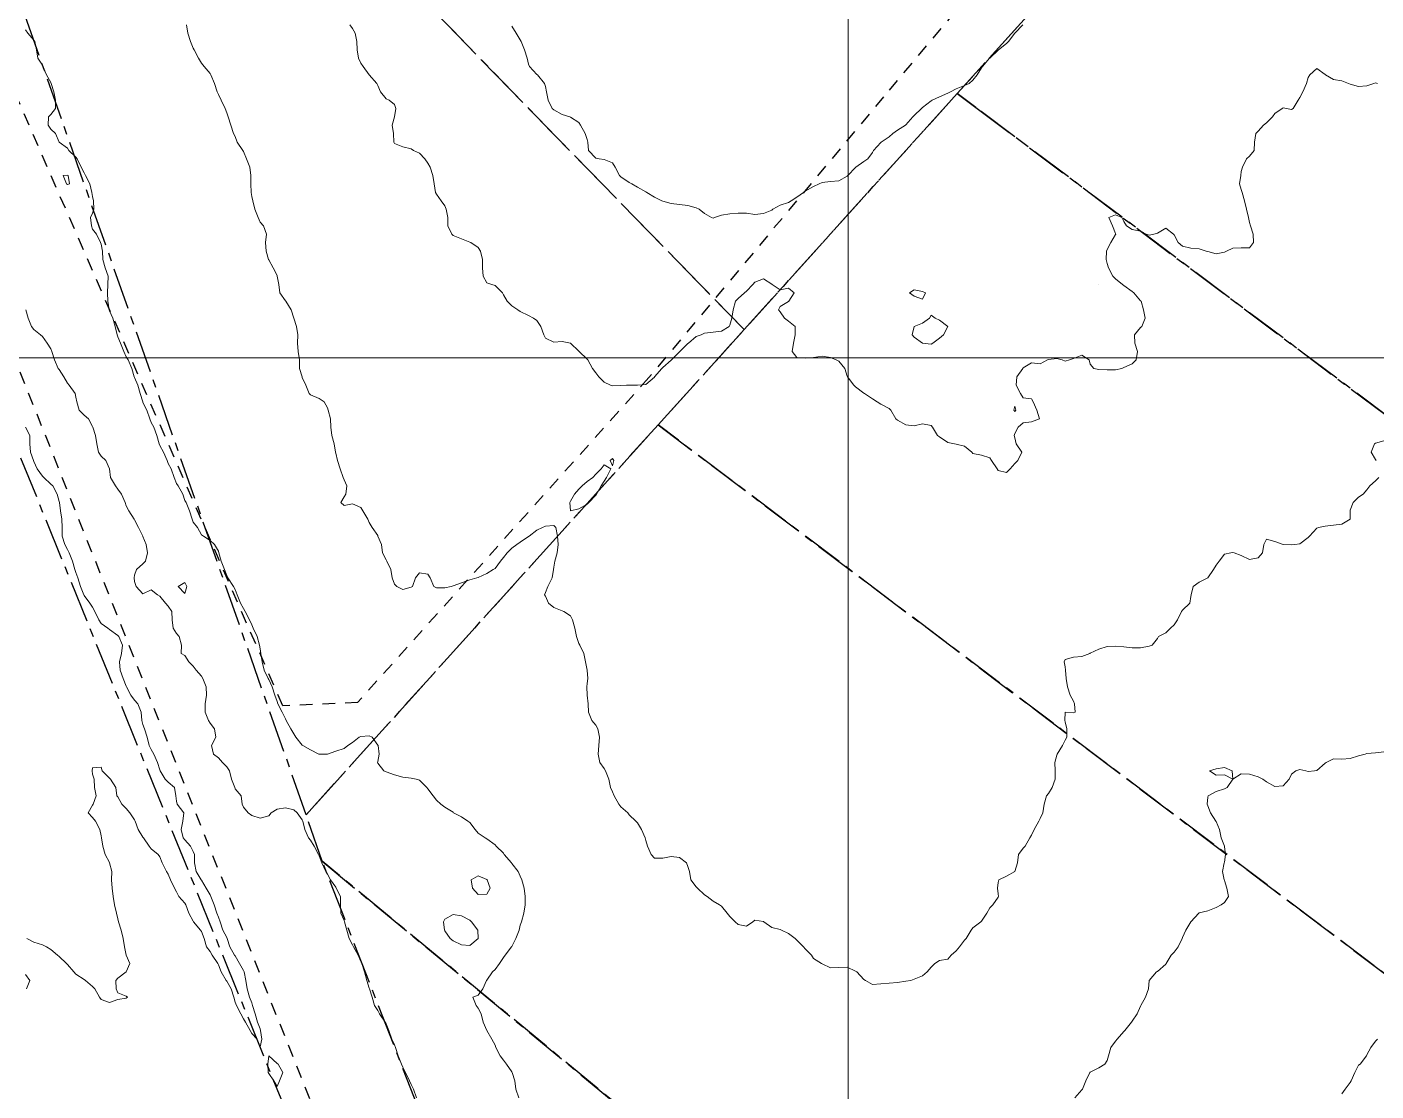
# Model space of a CAD drawing. Header units: centimetres. Extents: x 0 to 642158, y -847 to 649707.
# Drawn here: x 617417.8 to 617498.3, y 620343.6 to 620407.1 of the extents above; entities that cross this region are included whole.
import ezdxf

# ---------------------------------------------------------------- set-up
doc = ezdxf.new("R2010")
doc.units = ezdxf.units.CM
doc.header["$MEASUREMENT"] = 0
doc.linetypes.add('CENTERX2', pattern=[4, 2.5, -0.5, 0.5, -0.5])
doc.linetypes.add('JIS_02_0.7', pattern=[1.35, 0.75, -0.6])
for name, color, linetype, lineweight in [('MEV_grille', 254, 'Continuous', 9), ('WAL_parcellaire agricole', 7, 'JIS_02_0.7', 25), ('WAL_topographie 0.5', 253, 'Continuous', 20)]:
    doc.layers.add(name, color=color, linetype=linetype, lineweight=lineweight)
doc.layers.add('SPW_parcellaire cadastral', color=7, linetype='CENTERX2', lineweight=25, true_color=0xff0542)

# ---------------------------------------------------------------- blocks, each defined once
blk = doc.blocks.new('*U114')
at = {"layer": 'MEV_grille', "transparency": 33554687}
blk.add_lwpolyline([(-1338.461, 0), (1338.461, 0)], dxfattribs=at)
blk = doc.blocks.new('*U115')
at = {"layer": 'MEV_grille', "color": 0, "linetype": 'ByBlock', "lineweight": -2, "transparency": 16777216}
blk.add_blockref('*U114', (0, -2000), dxfattribs=at)
blk = doc.blocks.new('*U112')
at = {"layer": 'MEV_grille', "transparency": 33554687}
blk.add_lwpolyline([(0, 1825.476), (0, -1825.476)], dxfattribs=at)
blk = doc.blocks.new('*U113')
at = {"layer": 'MEV_grille', "color": 0, "linetype": 'ByBlock', "lineweight": -2, "transparency": 16777216}
blk.add_blockref('*U112', (2100, 0), dxfattribs=at)

msp = doc.modelspace()

# ---------------------------------------------------------------- linework, layer by layer
at = {"layer": 'SPW_parcellaire cadastral'}
for points in [[(617560.782, 620525.328), (617557.046, 620517.316), (617554.808, 620512.518), (617548.496, 620498.98), (617544.462, 620490.33), (617543.472, 620488.206), (617547.148, 620484.927), (617536.889, 620473.563), (617523.736, 620458.995), (617518.036, 620452.681), (617503.354, 620436.418), (617499.014, 620431.611), (617495.663, 620427.899), (617473.311, 620403.141), (617460.602, 620389.063), (617403.797, 620447.392)], [(617370.439, 620449.596), (617390.157, 620431.516), (617394.877, 620437.01), (617463.522, 620267.972), (617460.938, 620270.103), (617458.111, 620272.172), (617388.083, 620323.22), (617336.322, 620428.419), (617370.439, 620449.596)], [(617455.472, 620383.38), (617434.483, 620360.131), (617403.797, 620447.392), (617460.602, 620389.063), (617455.472, 620383.38)], [(617473.311, 620403.141), (617495.663, 620427.899), (617553.905, 620386.867), (617565.363, 620379.033), (617556.221, 620361.839), (617550.98, 620363.149), (617549.866, 620361.09), (617540.015, 620365.386), (617537.686, 620362.093), (617534.339, 620357.357), (617474.419, 620402.314), (617473.311, 620403.141)], [(617539.028, 620333.591), (617533.295, 620324.599), (617455.472, 620383.38), (617460.602, 620389.063), (617473.311, 620403.141), (617474.419, 620402.314), (617534.339, 620357.357), (617549.13, 620346.249), (617558.297, 620339.364), (617565.832, 620333.721), (617568.576, 620331.663), (617567.169, 620328.01), (617556.637, 620332.124), (617556.827, 620333.243), (617554.533, 620334.153), (617544.005, 620341.558), (617539.028, 620333.591)], [(617549.638, 620283.622), (617539.759, 620287.64), (617539.202, 620286.808), (617532.821, 620291.861), (617515.569, 620305.041), (617509.066, 620296.602), (617498.175, 620305.589), (617435.448, 620357.349), (617434.483, 620360.131), (617455.472, 620383.38), (617533.295, 620324.599), (617543.101, 620317.394), (617549.718, 620312.395), (617558.303, 620305.847), (617556.887, 620302.217), (617549.638, 620283.622)], [(617498.175, 620305.589), (617482.458, 620269.605), (617467.27, 620275.569), (617435.448, 620357.349), (617498.175, 620305.589)]]:
    msp.add_lwpolyline(points, dxfattribs=at)
at = {"layer": 'WAL_parcellaire agricole'}
for points in [[(617576.029, 620562.712), (617540.913, 620492.708), (617531.415, 620478.457), (617521.666, 620466.831), (617497.92, 620436.954), (617493.171, 620431.828), (617468.924, 620402.951), (617454.927, 620386.199), (617437.554, 620366.822), (617433.096, 620366.614), (617410.173, 620419.069)], [(617345.425, 620409.686), (617336.923, 620427.435), (617377.919, 620453.44), (617387.044, 620457.816), (617398.921, 620432.942), (617447.936, 620309.949), (617455.438, 620286.575), (617451.439, 620281.95), (617435.938, 620289.948), (617410.936, 620306.945), (617389.934, 620324.942), (617373.931, 620353.94), (617361.178, 620378.688), (617345.425, 620409.686)]]:
    msp.add_lwpolyline(points, dxfattribs=at)
at = {"layer": 'WAL_topographie 0.5'}
for points in [[(617427.353, 620407.25), (617427.43, 620406.75), (617427.587, 620406.25), (617427.75, 620405.855), (617427.803, 620405.75), (617428.064, 620405.25), (617428.25, 620404.954), (617428.395, 620404.75), (617428.75, 620404.328), (617428.799, 620404.25), (617429.014, 620403.75), (617429.171, 620403.25), (617429.25, 620403.083), (617429.42, 620402.75), (617429.663, 620402.25), (617429.75, 620402), (617429.842, 620401.75), (617430, 620401.25), (617430.15, 620400.75), (617430.25, 620400.575), (617430.377, 620400.25), (617430.717, 620399.75), (617430.75, 620399.685), (617430.935, 620399.25), (617431.117, 620398.75), (617431.192, 620398.25), (617431.179, 620397.75), (617431.21, 620397.25), (617431.25, 620397), (617431.295, 620396.75), (617431.429, 620396.25), (617431.612, 620395.75), (617431.75, 620395.475), (617431.937, 620395.25), (617432.12, 620394.75), (617432.053, 620394.25), (617432.095, 620393.75), (617432.238, 620393.25), (617432.25, 620393.221), (617432.517, 620392.75), (617432.75, 620392.283), (617432.762, 620392.25), (617432.861, 620391.75), (617432.923, 620391.25), (617433.25, 620390.778), (617433.279, 620390.75), (617433.583, 620390.25), (617433.75, 620389.75), (617433.75, 620389.75), (617433.909, 620389.25), (617433.995, 620388.75), (617433.973, 620388.25), (617434.016, 620387.75), (617434.08, 620387.25), (617434.094, 620386.75), (617434.238, 620386.25), (617434.25, 620386.212), (617434.472, 620385.75), (617434.663, 620385.25), (617434.75, 620385.17), (617435.25, 620384.954), (617435.555, 620384.75), (617435.75, 620384.4), (617435.788, 620384.25), (617435.928, 620383.75), (617435.952, 620383.25), (617436.011, 620382.75), (617436.162, 620382.25), (617436.229, 620381.75), (617436.25, 620381.687), (617436.351, 620381.25), (617436.505, 620380.75), (617436.7, 620380.25), (617436.75, 620380.107), (617436.901, 620379.75), (617436.845, 620379.25), (617436.75, 620379.096), (617436.545, 620378.75), (617436.75, 620378.577), (617437.25, 620378.679), (617437.75, 620378.456), (617437.863, 620378.25), (617438.153, 620377.75), (617438.25, 620377.562), (617438.422, 620377.25), (617438.75, 620376.775), (617438.763, 620376.75), (617438.973, 620376.25), (617439.036, 620375.75), (617439.25, 620375.33), (617439.297, 620375.25), (617439.524, 620374.75), (617439.605, 620374.25), (617439.75, 620373.875), (617439.886, 620373.75), (617440.25, 620373.56), (617440.75, 620373.694), (617440.833, 620373.75), (617441.009, 620374.25), (617441.25, 620374.554), (617441.75, 620374.472), (617441.879, 620374.25), (617442.094, 620373.75), (617442.25, 620373.654), (617442.75, 620373.664), (617443.125, 620373.75), (617443.25, 620373.776), (617443.75, 620373.95), (617444.25, 620374.129), (617444.655, 620374.25), (617444.75, 620374.283), (617445.25, 620374.515), (617445.64, 620374.75), (617445.75, 620374.823), (617446.072, 620375.25), (617446.25, 620375.47), (617446.466, 620375.75), (617446.75, 620376.018), (617447.04, 620376.25), (617447.25, 620376.385), (617447.75, 620376.722), (617447.791, 620376.75), (617448.25, 620377.107), (617448.576, 620377.25), (617448.75, 620377.345), (617449.25, 620377.383), (617449.368, 620377.25), (617449.478, 620376.75), (617449.521, 620376.25), (617449.462, 620375.75), (617449.308, 620375.25), (617449.25, 620374.886), (617449.228, 620374.75), (617449.147, 620374.25), (617448.9, 620373.75), (617448.75, 620373.375), (617448.704, 620373.25), (617448.75, 620373.159), (617448.93, 620372.75), (617449.25, 620372.492), (617449.75, 620372.298), (617449.857, 620372.25), (617450.25, 620371.988), (617450.369, 620371.75), (617450.5, 620371.25), (617450.599, 620370.75), (617450.75, 620370.344), (617450.8, 620370.25), (617451.04, 620369.75), (617451.144, 620369.25), (617451.25, 620368.75), (617451.25, 620368.75), (617451.292, 620368.25), (617451.25, 620367.95), (617451.221, 620367.75), (617451.25, 620367.25), (617451.25, 620367.25), (617451.293, 620366.75), (617451.313, 620366.25), (617451.516, 620365.75), (617451.75, 620365.462), (617451.878, 620365.25), (617451.978, 620364.75), (617451.935, 620364.25), (617451.893, 620363.75), (617452.007, 620363.25), (617452.25, 620362.89), (617452.338, 620362.75), (617452.539, 620362.25), (617452.638, 620361.75), (617452.75, 620361.5), (617452.862, 620361.25), (617453.132, 620360.75), (617453.25, 620360.609), (617453.661, 620360.25), (617453.75, 620360.131), (617454.15, 620359.75), (617454.25, 620359.645), (617454.477, 620359.25), (617454.703, 620358.75), (617454.75, 620358.583), (617454.836, 620358.25), (617455.062, 620357.75), (617455.25, 620357.543), (617455.75, 620357.533), (617456.25, 620357.646), (617456.75, 620357.57), (617457.157, 620357.25), (617457.25, 620357.046), (617457.355, 620356.75), (617457.427, 620356.25), (617457.75, 620355.82), (617457.818, 620355.75), (617458.25, 620355.36), (617458.405, 620355.25), (617458.75, 620354.98), (617459.136, 620354.75), (617459.25, 620354.674), (617459.6, 620354.25), (617459.75, 620354.056), (617460.067, 620353.75), (617460.25, 620353.588), (617460.75, 620353.477), (617461.125, 620353.75), (617461.25, 620353.837), (617461.75, 620353.767), (617461.778, 620353.75), (617462.25, 620353.396), (617462.75, 620353.29), (617462.833, 620353.25), (617463.25, 620353.053), (617463.647, 620352.75), (617463.75, 620352.65), (617464.137, 620352.25), (617464.25, 620352.133), (617464.621, 620351.75), (617464.75, 620351.56), (617465.214, 620351.25), (617465.25, 620351.231), (617465.75, 620351), (617466.25, 620351.015), (617466.75, 620351.03), (617467.25, 620350.789), (617467.327, 620350.75), (617467.75, 620350.291), (617467.84, 620350.25), (617468.25, 620350), (617468.75, 620350.042), (617469.25, 620350.077), (617469.75, 620350.117), (617470.25, 620350.194), (617470.536, 620350.25), (617470.75, 620350.315), (617471.25, 620350.51), (617471.511, 620350.75), (617471.75, 620351.039), (617471.972, 620351.25), (617472.25, 620351.429), (617472.75, 620351.523), (617472.95, 620351.75), (617473.25, 620352.018), (617473.441, 620352.25), (617473.75, 620352.639), (617473.836, 620352.75), (617474.136, 620353.25), (617474.25, 620353.388), (617474.727, 620353.75), (617474.75, 620353.774), (617475.073, 620354.25), (617475.25, 620354.573), (617475.438, 620354.75), (617475.75, 620355.204), (617475.772, 620355.25), (617475.75, 620355.417), (617475.716, 620355.75), (617475.75, 620356.083), (617475.792, 620356.25), (617476.25, 620356.462), (617476.75, 620356.75), (617476.75, 620356.75), (617476.903, 620357.25), (617476.958, 620357.75), (617477.25, 620358.139), (617477.368, 620358.25), (617477.639, 620358.75), (617477.75, 620358.91), (617477.91, 620359.25), (617478.171, 620359.75), (617478.25, 620359.911), (617478.411, 620360.25), (617478.5, 620360.75), (617478.64, 620361.25), (617478.75, 620361.391), (617478.98, 620361.75), (617479.159, 620362.25), (617479.155, 620362.75), (617479.14, 620363.25), (617479.25, 620363.673), (617479.272, 620363.75), (617479.59, 620364.25), (617479.75, 620364.57), (617479.855, 620364.75), (617479.844, 620365.25), (617479.75, 620365.667), (617479.733, 620365.75), (617479.75, 620366.25), (617479.75, 620366.25), (617479.75, 620366.25), (617480.25, 620366.214), (617480.35, 620366.25), (617480.315, 620366.75), (617480.25, 620366.9), (617480.056, 620367.25), (617479.892, 620367.75), (617479.81, 620368.25), (617479.779, 620368.75), (617479.75, 620368.95), (617479.694, 620369.25), (617479.75, 620369.387), (617480.25, 620369.529), (617480.75, 620369.557), (617481.215, 620369.75), (617481.25, 620369.759), (617481.75, 620370.011), (617482.25, 620370.162), (617482.75, 620370.175), (617483.25, 620370.138), (617483.75, 620370.077), (617484.25, 620370.083), (617484.75, 620370.176), (617484.932, 620370.25), (617485.25, 620370.639), (617485.309, 620370.75), (617485.75, 620370.977), (617486.04, 620371.25), (617486.25, 620371.453), (617486.448, 620371.75), (617486.693, 620372.25), (617486.75, 620372.326), (617487.187, 620372.75), (617487.25, 620373.15), (617487.262, 620373.25), (617487.379, 620373.75), (617487.75, 620374), (617488.25, 620374.25), (617488.25, 620374.25), (617488.592, 620374.75), (617488.75, 620375.015), (617488.924, 620375.25), (617489.25, 620375.667), (617489.625, 620375.75), (617489.75, 620375.772), (617489.833, 620375.75), (617490.25, 620375.589), (617490.75, 620375.347), (617491.25, 620375.454), (617491.51, 620375.75), (617491.597, 620376.25), (617491.75, 620376.555), (617492.25, 620376.417), (617492.75, 620376.25), (617492.75, 620376.25), (617493.25, 620376.23), (617493.45, 620376.25), (617493.75, 620376.287), (617494.25, 620376.659), (617494.325, 620376.75), (617494.75, 620377.222), (617494.85, 620377.25), (617495.25, 620377.33), (617495.75, 620377.391), (617496.25, 620377.466), (617496.75, 620377.75), (617496.738, 620378.25), (617496.75, 620378.292), (617496.927, 620378.75), (617497.25, 620379.073), (617497.512, 620379.25), (617497.75, 620379.5), (617497.917, 620379.75), (617498.25, 620380.036), (617498.458, 620380.25)], [(617437.092, 620407.25), (617437.25, 620407.025), (617437.411, 620406.75), (617437.509, 620406.25), (617437.521, 620405.75), (617437.6, 620405.25), (617437.75, 620404.95), (617437.88, 620404.75), (617438.25, 620404.25), (617438.25, 620404.25), (617438.707, 620403.75), (617438.75, 620403.625), (617438.912, 620403.25), (617439.25, 620402.833), (617439.442, 620402.75), (617439.75, 620402.483), (617439.826, 620402.25), (617439.75, 620401.75), (617439.75, 620401.75), (617439.618, 620401.25), (617439.691, 620400.75), (617439.71, 620400.25), (617439.75, 620400.167), (617440.25, 620399.959), (617440.75, 620399.843), (617440.882, 620399.75), (617441.25, 620399.587), (617441.565, 620399.25), (617441.75, 620398.993), (617441.873, 620398.75), (617442.038, 620398.25), (617442.113, 620397.75), (617442.194, 620397.25), (617442.25, 620397.133), (617442.531, 620396.75), (617442.75, 620396.44), (617442.842, 620396.25), (617442.928, 620395.75), (617442.939, 620395.25), (617443.164, 620394.75), (617443.25, 620394.675), (617443.75, 620394.47), (617444.25, 620394.286), (617444.298, 620394.25), (617444.75, 620393.962), (617444.885, 620393.75), (617445, 620393.25), (617444.992, 620392.75), (617445.031, 620392.25), (617445.25, 620391.861), (617445.55, 620391.75), (617445.75, 620391.693), (617446.193, 620391.25), (617446.25, 620391.145), (617446.464, 620390.75), (617446.75, 620390.48), (617447.104, 620390.25), (617447.25, 620390.15), (617447.75, 620389.898), (617448.036, 620389.75), (617448.25, 620389.614), (617448.479, 620389.25), (617448.662, 620388.75), (617448.75, 620388.544), (617449.25, 620388.31), (617449.75, 620388.344), (617450.25, 620388.25), (617450.25, 620388.25), (617450.75, 620387.77), (617450.773, 620387.75), (617451.25, 620387.294), (617451.276, 620387.25), (617451.562, 620386.75), (617451.75, 620386.489), (617451.933, 620386.25), (617452.25, 620385.922), (617452.635, 620385.75), (617452.75, 620385.713), (617453.25, 620385.731), (617453.583, 620385.75), (617453.75, 620385.758), (617454.25, 620385.757), (617454.75, 620385.788), (617455.25, 620386.222), (617455.262, 620386.25), (617455.697, 620386.75), (617455.75, 620386.802), (617456.25, 620387.237), (617456.265, 620387.25), (617456.75, 620387.735), (617456.764, 620387.75), (617457.25, 620388.228), (617457.28, 620388.25), (617457.75, 620388.644), (617458.033, 620388.75), (617458.25, 620388.844), (617458.75, 620388.903), (617459.25, 620388.96), (617459.71, 620389.25), (617459.75, 620389.321), (617459.878, 620389.75), (617459.951, 620390.25), (617460.094, 620390.75), (617460.25, 620390.913), (617460.616, 620391.25), (617460.75, 620391.356), (617461.119, 620391.75), (617461.25, 620391.883), (617461.75, 620392.089), (617462.25, 620391.763), (617462.276, 620391.75), (617462.75, 620391.436), (617463.25, 620391.534), (617463.578, 620391.25), (617463.261, 620390.75), (617463.25, 620390.737), (617462.75, 620390.438), (617462.659, 620390.25), (617462.75, 620390.119), (617463.008, 620389.75), (617463.25, 620389.572), (617463.653, 620389.25), (617463.643, 620388.75), (617463.538, 620388.25), (617463.474, 620387.75), (617463.75, 620387.4), (617464.25, 620387.357), (617464.75, 620387.391), (617465.25, 620387.479), (617465.75, 620387.407), (617466.094, 620387.25), (617466.25, 620387.174), (617466.609, 620386.75), (617466.75, 620386.292), (617466.762, 620386.25), (617467.138, 620385.75), (617467.25, 620385.654), (617467.75, 620385.264), (617467.773, 620385.25), (617468.25, 620384.941), (617468.546, 620384.75), (617468.75, 620384.621), (617469.25, 620384.357), (617469.344, 620384.25), (617469.656, 620383.75), (617469.75, 620383.667), (617470.25, 620383.375), (617470.75, 620383.333), (617471.25, 620383.441), (617471.75, 620383.341), (617471.841, 620383.25), (617472.131, 620382.75), (617472.25, 620382.672), (617472.75, 620382.332), (617473.15, 620382.25), (617473.25, 620382.228), (617473.75, 620382.109), (617474.176, 620381.75), (617474.25, 620381.676), (617474.75, 620381.578), (617475.25, 620381.417), (617475.361, 620381.25), (617475.69, 620380.75), (617475.75, 620380.661), (617476.25, 620380.531), (617476.462, 620380.75), (617476.75, 620381.077), (617476.917, 620381.25), (617477.161, 620381.75), (617476.835, 620382.25), (617476.75, 620382.6), (617476.707, 620382.75), (617476.75, 620382.857), (617476.946, 620383.25), (617477.25, 620383.508), (617477.75, 620383.565), (617478.222, 620383.75), (617478.067, 620384.25), (617477.833, 620384.75), (617477.75, 620384.927), (617477.25, 620385), (617477.083, 620385.25), (617476.833, 620385.75), (617476.875, 620386.25), (617477.223, 620386.75), (617477.25, 620386.785), (617477.75, 620387.075), (617478.25, 620387.031), (617478.688, 620387.25), (617478.75, 620387.27), (617479.25, 620387.347), (617479.568, 620387.25), (617479.75, 620387.183), (617480, 620387.25), (617480.25, 620387.33), (617480.75, 620387.536), (617481.179, 620387.25), (617481.25, 620387), (617481.45, 620386.75), (617481.75, 620386.69), (617482.25, 620386.669), (617482.75, 620386.671), (617483.125, 620386.75), (617483.25, 620386.804), (617483.75, 620387.015), (617483.985, 620387.25), (617484.056, 620387.75), (617483.908, 620388.25), (617483.889, 620388.75), (617484.25, 620389.183), (617484.321, 620389.25), (617484.515, 620389.75), (617484.425, 620390.25), (617484.279, 620390.75), (617484.25, 620390.787), (617483.847, 620391.25), (617483.75, 620391.341), (617483.25, 620391.685), (617483.162, 620391.75), (617482.75, 620392.1), (617482.592, 620392.25), (617482.326, 620392.75), (617482.25, 620393), (617482.189, 620393.25), (617482.208, 620393.75), (617482.25, 620393.846), (617482.483, 620394.25), (617482.75, 620394.73), (617482.781, 620394.75), (617482.75, 620394.796), (617482.565, 620395.25), (617482.359, 620395.75), (617482.75, 620395.914), (617483.125, 620395.75), (617483.25, 620395.519), (617483.409, 620395.25), (617483.75, 620395.029), (617484.25, 620394.934), (617484.583, 620394.75), (617484.75, 620394.701), (617485.042, 620394.75), (617485.25, 620394.811), (617485.75, 620395.112), (617486.218, 620394.75), (617486.25, 620394.708), (617486.479, 620394.25), (617486.75, 620394.04), (617487.25, 620393.929), (617487.75, 620393.872), (617488.167, 620393.75), (617488.25, 620393.718), (617488.75, 620393.575), (617489.25, 620393.685), (617489.365, 620393.75), (617489.75, 620393.929), (617490.25, 620393.936), (617490.75, 620393.942), (617490.985, 620394.25), (617490.961, 620394.75), (617490.805, 620395.25), (617490.75, 620395.45), (617490.684, 620395.75), (617490.556, 620396.25), (617490.442, 620396.75), (617490.311, 620397.25), (617490.25, 620397.417), (617490.155, 620397.75), (617490.227, 620398.25), (617490.25, 620398.5), (617490.321, 620398.75), (617490.568, 620399.25), (617490.75, 620399.417), (617491.016, 620399.75), (617491.038, 620400.25), (617491.129, 620400.75), (617491.25, 620400.89), (617491.571, 620401.25), (617491.75, 620401.402), (617492.109, 620401.75), (617492.25, 620401.946), (617492.687, 620402.25), (617492.75, 620402.292), (617492.95, 620402.25), (617493.25, 620402.185), (617493.35, 620402.25), (617493.654, 620402.75), (617493.75, 620402.906), (617493.917, 620403.25), (617494.15, 620403.75), (617494.25, 620404.1), (617494.338, 620404.25), (617494.75, 620404.639), (617495.25, 620404.272), (617495.281, 620404.25), (617495.75, 620403.982), (617496.25, 620403.893), (617496.65, 620403.75), (617496.75, 620403.708), (617497.25, 620403.554), (617497.75, 620403.595), (617498.159, 620403.75), (617498.25, 620403.788), (617498.375, 620403.75)], [(617446.75, 620407.157), (617447.018, 620406.75), (617447.25, 620406.337), (617447.307, 620406.25), (617447.513, 620405.75), (617447.658, 620405.25), (617447.75, 620404.9), (617447.802, 620404.75), (617448.25, 620404.286), (617448.279, 620404.25), (617448.694, 620403.75), (617448.75, 620403.558), (617448.82, 620403.25), (617448.913, 620402.75), (617449.158, 620402.25), (617449.25, 620402.167), (617449.75, 620401.893), (617450.217, 620401.75), (617450.25, 620401.734), (617450.75, 620401.417), (617450.836, 620401.25), (617451.125, 620400.75), (617451.25, 620400.404), (617451.292, 620400.25), (617451.315, 620399.75), (617451.75, 620399.285), (617451.95, 620399.25), (617452.25, 620399.206), (617452.75, 620399), (617452.917, 620398.75), (617453.161, 620398.25), (617453.25, 620398.179), (617453.75, 620397.831), (617453.9, 620397.75), (617454.25, 620397.566), (617454.75, 620397.287), (617454.8, 620397.25), (617455.25, 620396.969), (617455.687, 620396.75), (617455.75, 620396.726), (617456.25, 620396.583), (617456.75, 620396.524), (617457.25, 620396.468), (617457.75, 620396.333), (617457.929, 620396.25), (617458.25, 620395.985), (617458.65, 620395.75), (617458.75, 620395.713), (617458.833, 620395.75), (617459.25, 620395.893), (617459.75, 620395.966), (617460.25, 620396.009), (617460.75, 620396.015), (617461.25, 620395.937), (617461.75, 620395.983), (617462.25, 620396.194), (617462.324, 620396.25), (617462.75, 620396.485), (617463.25, 620396.641), (617463.402, 620396.75), (617463.75, 620396.96), (617464.136, 620397.25), (617464.25, 620397.318), (617464.75, 620397.599), (617465.081, 620397.75), (617465.25, 620397.828), (617465.75, 620397.901), (617466.25, 620397.94), (617466.75, 620398.214), (617466.793, 620398.25), (617467.25, 620398.733), (617467.272, 620398.75), (617467.75, 620399.083), (617467.976, 620399.25), (617468.25, 620399.635), (617468.328, 620399.75), (617468.75, 620400.228), (617468.771, 620400.25), (617469.25, 620400.563), (617469.475, 620400.75), (617469.75, 620400.954), (617470.223, 620401.25), (617470.25, 620401.272), (617470.665, 620401.75), (617470.75, 620401.829), (617471.179, 620402.25), (617471.25, 620402.308), (617471.75, 620402.712), (617471.812, 620402.75), (617472.25, 620402.95), (617472.75, 620403.159), (617472.921, 620403.25), (617473.25, 620403.417), (617473.75, 620403.632), (617474.022, 620403.75), (617474.25, 620403.943), (617474.51, 620404.25), (617474.75, 620404.679), (617474.814, 620404.75), (617475.245, 620405.25), (617475.25, 620405.255), (617475.75, 620405.727), (617475.773, 620405.75), (617476.25, 620406.134), (617476.369, 620406.25), (617476.75, 620406.75), (617476.75, 620406.75), (617477.227, 620407.25)], [(617417.75, 620406.946), (617417.891, 620406.75), (617418.25, 620406.324), (617418.295, 620406.25), (617418.409, 620405.75), (617418.482, 620405.25), (617418.75, 620404.833), (617418.787, 620404.75), (617419, 620404.25), (617419.25, 620403.803), (617419.27, 620403.75), (617419.438, 620403.25), (617419.543, 620402.75), (617419.528, 620402.25), (617419.25, 620401.893), (617419.117, 620401.75), (617419.107, 620401.25), (617419.25, 620401.019), (617419.542, 620400.75), (617419.75, 620400.25), (617419.75, 620400.25), (617420.25, 620399.893), (617420.327, 620399.75), (617420.75, 620399.357), (617420.821, 620399.25), (617421.068, 620398.75), (617421.25, 620398.417), (617421.315, 620398.25), (617421.575, 620397.75), (617421.697, 620397.25), (617421.75, 620397), (617421.792, 620396.75), (617421.829, 620396.25), (617421.75, 620396), (617421.613, 620395.75), (617421.678, 620395.25), (617421.75, 620395.062), (617421.977, 620394.75), (617422.224, 620394.25), (617422.25, 620394.15), (617422.33, 620393.75), (617422.35, 620393.25), (617422.5, 620392.75), (617422.674, 620392.25), (617422.66, 620391.75), (617422.631, 620391.25), (617422.654, 620390.75), (617422.731, 620390.25), (617422.75, 620390.177), (617422.958, 620389.75), (617423.087, 620389.25), (617423.22, 620388.75), (617423.25, 620388.639), (617423.418, 620388.25), (617423.615, 620387.75), (617423.75, 620387.446), (617423.873, 620387.25), (617424.082, 620386.75), (617424.235, 620386.25), (617424.25, 620386.202), (617424.451, 620385.75), (617424.593, 620385.25), (617424.736, 620384.75), (617424.75, 620384.707), (617424.979, 620384.25), (617425.165, 620383.75), (617425.25, 620383.53), (617425.403, 620383.25), (617425.588, 620382.75), (617425.719, 620382.25), (617425.75, 620382.155), (617425.975, 620381.75), (617426.196, 620381.25), (617426.25, 620381.083), (617426.44, 620380.75), (617426.62, 620380.25), (617426.75, 620379.889), (617426.845, 620379.75), (617427.127, 620379.25), (617427.25, 620378.868), (617427.318, 620378.75), (617427.521, 620378.25), (617427.687, 620377.75), (617427.75, 620377.58), (617428.004, 620377.25), (617428.25, 620376.814), (617428.369, 620376.75), (617428.75, 620376.492), (617429.018, 620376.25), (617429.25, 620375.844), (617429.277, 620375.75), (617429.419, 620375.25), (617429.612, 620374.75), (617429.75, 620374.39), (617429.811, 620374.25), (617430.152, 620373.75), (617430.25, 620373.559), (617430.371, 620373.25), (617430.559, 620372.75), (617430.75, 620372.435), (617430.85, 620372.25), (617431.101, 620371.75), (617431.25, 620371.448), (617431.324, 620371.25), (617431.564, 620370.75), (617431.709, 620370.25), (617431.75, 620370.013), (617431.786, 620369.75), (617431.87, 620369.25), (617431.981, 620368.75), (617432.22, 620368.25), (617432.25, 620368.197), (617432.448, 620367.75), (617432.611, 620367.25), (617432.75, 620366.878), (617432.803, 620366.75), (617433.044, 620366.25), (617433.25, 620365.852), (617433.298, 620365.75), (617433.574, 620365.25), (617433.75, 620364.948), (617433.859, 620364.75), (617434.25, 620364.281), (617434.292, 620364.25), (617434.75, 620363.995), (617435.232, 620363.75), (617435.25, 620363.743), (617435.75, 620363.75), (617435.75, 620363.75), (617436.25, 620363.923), (617436.75, 620364.071), (617436.971, 620364.25), (617437.25, 620364.445), (617437.653, 620364.75), (617437.75, 620364.804), (617438.25, 620364.837), (617438.419, 620364.75), (617438.75, 620364.284), (617438.776, 620364.25), (617438.842, 620363.75), (617438.75, 620363.312), (617438.737, 620363.25), (617438.75, 620363.208), (617439.117, 620362.75), (617439.25, 620362.687), (617439.75, 620362.513), (617440.25, 620362.372), (617440.75, 620362.314), (617441.05, 620362.25), (617441.25, 620362.185), (617441.685, 620361.75), (617441.75, 620361.67), (617442.05, 620361.25), (617442.25, 620361), (617442.519, 620360.75), (617442.75, 620360.583), (617443.25, 620360.272), (617443.28, 620360.25), (617443.75, 620360.008), (617444.134, 620359.75), (617444.25, 620359.667), (617444.571, 620359.25), (617444.75, 620359.038), (617445.163, 620358.75), (617445.25, 620358.692), (617445.75, 620358.341), (617445.822, 620358.25), (617446.25, 620357.827), (617446.297, 620357.75), (617446.722, 620357.25), (617446.75, 620357.221), (617447.134, 620356.75), (617447.25, 620356.463), (617447.349, 620356.25), (617447.478, 620355.75), (617447.549, 620355.25), (617447.553, 620354.75), (617447.461, 620354.25), (617447.322, 620353.75), (617447.25, 620353.534), (617447.178, 620353.25), (617446.997, 620352.75), (617446.75, 620352.269), (617446.738, 620352.25), (617446.359, 620351.75), (617446.25, 620351.607), (617446.005, 620351.25), (617445.75, 620350.894), (617445.6, 620350.75), (617445.25, 620350.26), (617445.242, 620350.25), (617445.015, 620349.75), (617444.75, 620349.375), (617444.417, 620349.25), (617444.619, 620348.75), (617444.75, 620348.583), (617444.912, 620348.25), (617445.032, 620347.75), (617445.25, 620347.25), (617445.25, 620347.25), (617445.567, 620346.75), (617445.75, 620346.375), (617445.799, 620346.25), (617446.052, 620345.75), (617446.25, 620345.494), (617446.439, 620345.25), (617446.75, 620344.792), (617446.778, 620344.75), (617446.926, 620344.25), (617446.98, 620343.75), (617447.173, 620343.25)], [(617420.25, 620397.71), (617420.375, 620397.75), (617420.296, 620398.25), (617420.25, 620398.283), (617420, 620398.25), (617420.197, 620397.75), (617420.25, 620397.71)], [(617471.417, 620391.25), (617471.25, 620390.875), (617470.75, 620391.05), (617470.464, 620391.25), (617470.75, 620391.432), (617471.25, 620391.338), (617471.417, 620391.25)], [(617481.75, 620391.75), (617481.75, 620391.75), (617481.75, 620391.75), (617481.75, 620391.75), (617481.75, 620391.75)], [(617417.757, 620390.25), (617417.898, 620389.75), (617418.1, 620389.25), (617418.25, 620389.076), (617418.65, 620388.75), (617418.75, 620388.647), (617419.043, 620388.25), (617419.25, 620387.911), (617419.321, 620387.75), (617419.469, 620387.25), (617419.694, 620386.75), (617419.75, 620386.679), (617420.036, 620386.25), (617420.25, 620385.875), (617420.355, 620385.75), (617420.701, 620385.25), (617420.75, 620385.028), (617420.816, 620384.75), (617420.945, 620384.25), (617421.25, 620383.959), (617421.5, 620383.75), (617421.75, 620383.276), (617421.77, 620383.25), (617421.921, 620382.75), (617422, 620382.25), (617422.096, 620381.75), (617422.25, 620381.519), (617422.53, 620381.25), (617422.75, 620380.75), (617422.75, 620380.75), (617422.819, 620380.25), (617423.11, 620379.75), (617423.25, 620379.544), (617423.477, 620379.25), (617423.681, 620378.75), (617423.75, 620378.55), (617423.9, 620378.25), (617424.228, 620377.75), (617424.25, 620377.724), (617424.493, 620377.25), (617424.736, 620376.75), (617424.75, 620376.721), (617424.945, 620376.25), (617425.017, 620375.75), (617424.898, 620375.25), (617424.75, 620375.096), (617424.375, 620374.75), (617424.25, 620374.417), (617424.235, 620374.25), (617424.25, 620374.036), (617424.341, 620373.75), (617424.75, 620373.3), (617425.25, 620373.536), (617425.613, 620373.25), (617425.75, 620373.167), (617426.091, 620372.75), (617426.25, 620372.566), (617426.481, 620372.25), (617426.5, 620371.75), (617426.55, 620371.25), (617426.75, 620370.942), (617426.901, 620370.75), (617427.042, 620370.25), (617427.028, 620369.75), (617427.25, 620369.632), (617427.491, 620369.25), (617427.75, 620368.991), (617427.931, 620368.75), (617428.25, 620368.391), (617428.325, 620368.25), (617428.524, 620367.75), (617428.542, 620367.25), (617428.453, 620366.75), (617428.458, 620366.25), (617428.658, 620365.75), (617428.75, 620365.598), (617429.026, 620365.25), (617429.092, 620364.75), (617428.844, 620364.25), (617428.956, 620363.75), (617429.25, 620363.523), (617429.5, 620363.25), (617429.75, 620362.977), (617429.917, 620362.75), (617430.04, 620362.25), (617430.221, 620361.75), (617430.25, 620361.667), (617430.607, 620361.25), (617430.663, 620360.75), (617430.75, 620360.583), (617431.017, 620360.25), (617431.25, 620360.091), (617431.75, 620359.923), (617432.25, 620360.054), (617432.395, 620360.25), (617432.75, 620360.454), (617433.25, 620360.544), (617433.75, 620360.423), (617433.946, 620360.25), (617434.25, 620359.832), (617434.285, 620359.75), (617434.413, 620359.25), (617434.629, 620358.75), (617434.75, 620358.614), (617434.955, 620358.25), (617435.22, 620357.75), (617435.25, 620357.674), (617435.417, 620357.25), (617435.667, 620356.75), (617435.75, 620356.583), (617435.929, 620356.25), (617436.25, 620355.804), (617436.283, 620355.75), (617436.536, 620355.25), (617436.539, 620354.75), (617436.555, 620354.25), (617436.75, 620353.819), (617436.769, 620353.75), (617436.903, 620353.25), (617437.047, 620352.75), (617437.25, 620352.366), (617437.311, 620352.25), (617437.577, 620351.75), (617437.75, 620351.378), (617437.806, 620351.25), (617437.964, 620350.75), (617438.095, 620350.25), (617438.25, 620349.782), (617438.26, 620349.75), (617438.414, 620349.25), (617438.556, 620348.75), (617438.75, 620348.449), (617438.856, 620348.25), (617439.204, 620347.75), (617439.25, 620347.657), (617439.41, 620347.25), (617439.597, 620346.75), (617439.75, 620346.402), (617439.808, 620346.25), (617439.975, 620345.75), (617440.161, 620345.25), (617440.25, 620345.065), (617440.399, 620344.75), (617440.65, 620344.25), (617440.75, 620344.043), (617440.884, 620343.75), (617441.057, 620343.25)], [(617471.85, 620388.25), (617471.75, 620388.202), (617471.25, 620388.25), (617471.25, 620388.25), (617470.75, 620388.613), (617470.625, 620388.75), (617470.75, 620389.25), (617470.75, 620389.25), (617471.25, 620389.456), (617471.667, 620389.75), (617471.75, 620389.917), (617472, 620389.75), (617472.25, 620389.625), (617472.75, 620389.25), (617472.75, 620389.25), (617472.75, 620389.25), (617472.5, 620388.75), (617472.25, 620388.558), (617471.85, 620388.25)], [(617476.817, 620384.25), (617476.75, 620384.173), (617476.691, 620384.25), (617476.75, 620384.5), (617476.817, 620384.25)], [(617417.833, 620352.75), (617418.25, 620352.532), (617418.75, 620352.362), (617419, 620352.25), (617419.25, 620352.089), (617419.646, 620351.75), (617419.75, 620351.681), (617420.193, 620351.25), (617420.25, 620351.205), (617420.635, 620350.75), (617420.75, 620350.619), (617421.25, 620350.303), (617421.333, 620350.25), (617421.75, 620349.882), (617421.875, 620349.75), (617422.168, 620349.25), (617422.25, 620349.114), (617422.75, 620348.924), (617423.25, 620349.117), (617423.75, 620349.178), (617423.833, 620349.25), (617423.75, 620349.3), (617423.25, 620349.5), (617423.145, 620349.75), (617423.131, 620350.25), (617423.25, 620350.382), (617423.75, 620350.75), (617423.75, 620350.75), (617423.977, 620351.25), (617423.75, 620351.75), (617423.75, 620351.75), (617423.653, 620352.25), (617423.567, 620352.75), (617423.45, 620353.25), (617423.288, 620353.75), (617423.25, 620353.917), (617423.163, 620354.25), (617423.063, 620354.75), (617422.966, 620355.25), (617422.909, 620355.75), (617422.872, 620356.25), (617422.886, 620356.75), (617422.762, 620357.25), (617422.75, 620357.281), (617422.491, 620357.75), (617422.355, 620358.25), (617422.278, 620358.75), (617422.25, 620358.875), (617422.175, 620359.25), (617421.925, 620359.75), (617421.75, 620359.969), (617421.485, 620360.25), (617421.75, 620360.7), (617421.774, 620360.75), (617421.962, 620361.25), (617421.861, 620361.75), (617421.85, 620362.25), (617421.75, 620362.55), (617421.719, 620362.75), (617421.75, 620362.917), (617422.25, 620362.965), (617422.322, 620362.75), (617422.75, 620362.3), (617422.809, 620362.25), (617423.136, 620361.75), (617423.202, 620361.25), (617423.25, 620361.187), (617423.5, 620360.75), (617423.75, 620360.491), (617423.974, 620360.25), (617424.25, 620359.829), (617424.281, 620359.75), (617424.463, 620359.25), (617424.75, 620358.785), (617424.786, 620358.75), (617425.129, 620358.25), (617425.25, 620358.09), (617425.655, 620357.75), (617425.75, 620357.617), (617425.891, 620357.25), (617426.147, 620356.75), (617426.25, 620356.592), (617426.401, 620356.25), (617426.638, 620355.75), (617426.75, 620355.525), (617426.895, 620355.25), (617427.25, 620354.853), (617427.301, 620354.75), (617427.496, 620354.25), (617427.75, 620353.782), (617427.768, 620353.75), (617428.183, 620353.25), (617428.25, 620353.17), (617428.398, 620352.75), (617428.55, 620352.25), (617428.75, 620351.971), (617428.888, 620351.75), (617429.208, 620351.25), (617429.25, 620351.176), (617429.413, 620350.75), (617429.718, 620350.25), (617429.75, 620350.209), (617430.018, 620349.75), (617430.164, 620349.25), (617430.25, 620348.954), (617430.332, 620348.75), (617430.581, 620348.25), (617430.75, 620347.95), (617430.859, 620347.75), (617431.141, 620347.25), (617431.25, 620347.083), (617431.559, 620346.75), (617431.75, 620346.294), (617431.835, 620346.75), (617431.766, 620347.25), (617431.75, 620347.353), (617431.575, 620347.75), (617431.436, 620348.25), (617431.287, 620348.75), (617431.25, 620348.904), (617431.095, 620349.25), (617430.962, 620349.75), (617430.88, 620350.25), (617430.785, 620350.75), (617430.75, 620350.831), (617430.508, 620351.25), (617430.25, 620351.708), (617430.212, 620351.75), (617429.94, 620352.25), (617429.768, 620352.75), (617429.75, 620352.8), (617429.519, 620353.25), (617429.346, 620353.75), (617429.25, 620354.015), (617429.153, 620354.25), (617428.992, 620354.75), (617428.8, 620355.25), (617428.75, 620355.35), (617428.53, 620355.75), (617428.25, 620356.219), (617428.226, 620356.25), (617427.927, 620356.75), (617427.833, 620357.25), (617427.82, 620357.75), (617427.75, 620357.936), (617427.595, 620358.25), (617427.25, 620358.632), (617427.15, 620358.75), (617427.035, 620359.25), (617427.119, 620359.75), (617427.196, 620360.25), (617426.79, 620360.75), (617426.75, 620360.942), (617426.72, 620361.25), (617426.63, 620361.75), (617426.25, 620362.061), (617426.079, 620362.25), (617425.776, 620362.75), (617425.75, 620362.805), (617425.618, 620363.25), (617425.398, 620363.75), (617425.25, 620364.01), (617425.123, 620364.25), (617424.999, 620364.75), (617424.843, 620365.25), (617424.75, 620365.517), (617424.692, 620365.75), (617424.652, 620366.25), (617424.445, 620366.75), (617424.25, 620366.952), (617424.019, 620367.25), (617423.774, 620367.75), (617423.75, 620367.804), (617423.573, 620368.25), (617423.393, 620368.75), (617423.358, 620369.25), (617423.475, 620369.75), (617423.526, 620370.25), (617423.317, 620370.75), (617423.25, 620370.818), (617422.75, 620371.18), (617422.657, 620371.25), (617422.25, 620371.539), (617422.121, 620371.75), (617421.889, 620372.25), (617421.75, 620372.509), (617421.589, 620372.75), (617421.25, 620373.213), (617421.223, 620373.25), (617421.021, 620373.75), (617420.864, 620374.25), (617420.75, 620374.573), (617420.694, 620374.75), (617420.546, 620375.25), (617420.346, 620375.75), (617420.25, 620375.946), (617420.094, 620376.25), (617419.928, 620376.75), (617419.929, 620377.25), (617419.908, 620377.75), (617419.826, 620378.25), (617419.768, 620378.75), (617419.75, 620378.818), (617419.625, 620379.25), (617419.37, 620379.75), (617419.25, 620379.852), (617418.839, 620380.25), (617418.75, 620380.312), (617418.448, 620380.75), (617418.25, 620381.197), (617418.229, 620381.25), (617418.035, 620381.75), (617418.003, 620382.25), (617418.012, 620382.75), (617417.75, 620383.243)], [(617498.302, 620381.25), (617498.25, 620381.325), (617497.992, 620381.75), (617498.191, 620382.25), (617498.25, 620382.294), (617498.75, 620382.438)], [(617450.25, 620378.25), (617450.25, 620378.25), (617450.25, 620378.25), (617450.2, 620378.75), (617450.25, 620378.821), (617450.485, 620379.25), (617450.75, 620379.555), (617450.945, 620379.75), (617451.25, 620380.012), (617451.571, 620380.25), (617451.75, 620380.439), (617452.075, 620380.75), (617452.25, 620380.994), (617452.658, 620380.75), (617452.396, 620380.25), (617452.25, 620380.018), (617452.073, 620379.75), (617451.797, 620379.25), (617451.75, 620379.182), (617451.342, 620378.75), (617451.25, 620378.659), (617450.75, 620378.375), (617450.25, 620378.25)], [(617452.83, 620381.25), (617452.75, 620380.93), (617452.612, 620381.25), (617452.75, 620381.371), (617452.83, 620381.25)], [(617427.362, 620373.75), (617427.25, 620373.322), (617426.841, 620373.75), (617427.25, 620373.987), (617427.362, 620373.75)], [(617480.322, 620343.25), (617480.75, 620343.724), (617480.776, 620343.75), (617480.979, 620344.25), (617481.217, 620344.75), (617481.25, 620344.781), (617481.75, 620345.04), (617482.111, 620345.25), (617482.25, 620345.478), (617482.329, 620345.75), (617482.476, 620346.25), (617482.75, 620346.621), (617482.847, 620346.75), (617483.25, 620347.196), (617483.299, 620347.25), (617483.714, 620347.75), (617483.75, 620347.818), (617484.047, 620348.25), (617484.25, 620348.714), (617484.267, 620348.75), (617484.536, 620349.25), (617484.715, 620349.75), (617484.75, 620350.25), (617484.75, 620350.25), (617485.202, 620350.75), (617485.25, 620350.787), (617485.75, 620351.217), (617485.772, 620351.25), (617486.07, 620351.75), (617486.25, 620351.923), (617486.486, 620352.25), (617486.736, 620352.75), (617486.75, 620352.806), (617486.95, 620353.25), (617487.25, 620353.75), (617487.25, 620353.75), (617487.714, 620354.25), (617487.75, 620354.272), (617488.25, 620354.393), (617488.75, 620354.588), (617489.046, 620354.75), (617489.25, 620354.895), (617489.494, 620355.25), (617489.395, 620355.75), (617489.25, 620356.208), (617489.234, 620356.25), (617489.125, 620356.75), (617489.234, 620357.25), (617489.25, 620357.296), (617489.317, 620357.75), (617489.25, 620358.204), (617489.243, 620358.25), (617489.052, 620358.75), (617488.955, 620359.25), (617488.75, 620359.729), (617488.742, 620359.75), (617488.408, 620360.25), (617488.25, 620360.65), (617488.212, 620360.75), (617488.25, 620361.179), (617488.269, 620361.25), (617488.75, 620361.516), (617489.25, 620361.678), (617489.406, 620361.75), (617489.75, 620362.25), (617489.25, 620362.51), (617488.75, 620362.487), (617488.365, 620362.75), (617488.75, 620362.872), (617489.25, 620362.944), (617489.712, 620362.75), (617489.75, 620362.251), (617490.25, 620362.568), (617490.75, 620362.551), (617491.25, 620362.387), (617491.533, 620362.25), (617491.75, 620362.099), (617492.25, 620361.821), (617492.75, 620361.854), (617493.099, 620362.25), (617493.25, 620362.544), (617493.5, 620362.75), (617493.75, 620362.819), (617494.1, 620362.75), (617494.25, 620362.715), (617494.625, 620362.75), (617494.75, 620362.763), (617495.25, 620363.198), (617495.313, 620363.25), (617495.75, 620363.46), (617496.25, 620363.447), (617496.75, 620363.485), (617497.25, 620363.632), (617497.632, 620363.75), (617497.75, 620363.789), (617498.25, 620363.827), (617498.75, 620363.872)], [(617445.455, 620355.75), (617445.25, 620355.392), (617444.75, 620355.361), (617444.398, 620355.75), (617444.329, 620356.25), (617444.75, 620356.492), (617445.25, 620356.269), (617445.27, 620356.25), (617445.455, 620355.75)], [(617444.746, 620352.75), (617444.25, 620352.33), (617443.75, 620352.361), (617443.25, 620352.612), (617443.08, 620352.75), (617442.75, 620353.208), (617442.728, 620353.25), (617442.667, 620353.75), (617442.75, 620353.892), (617443.25, 620354.171), (617443.75, 620354.094), (617444.25, 620353.833), (617444.341, 620353.75), (617444.732, 620353.25), (617444.746, 620352.75)], [(617417.813, 620349.75), (617418.013, 620350.25), (617417.75, 620350.607)], [(617496.25, 620343.48), (617496.458, 620343.75), (617496.75, 620344.15), (617496.804, 620344.25), (617497.025, 620344.75), (617497.25, 620345.182), (617497.35, 620345.25), (617497.724, 620345.75), (617497.75, 620345.809), (617497.984, 620346.25), (617498.25, 620346.619), (617498.381, 620346.75)], [(617432.75, 620343.926), (617432.888, 620344.25), (617433.085, 620344.75), (617432.808, 620345.25), (617432.75, 620345.299), (617432.25, 620345.75), (617432.19, 620345.25), (617432.219, 620344.75), (617432.25, 620344.686), (617432.565, 620344.25), (617432.75, 620343.926)]]:
    msp.add_lwpolyline(points, dxfattribs=at)

# ---------------------------------------------------------------- block references
at = {"layer": 'MEV_grille', "transparency": 33554687}
for name, p in [('*U113', (615366.814, 620593.644)), ('*U115', (616669.481, 622387.381))]:
    msp.add_blockref(name, p, dxfattribs=at)

doc.saveas('drawing.dxf')
